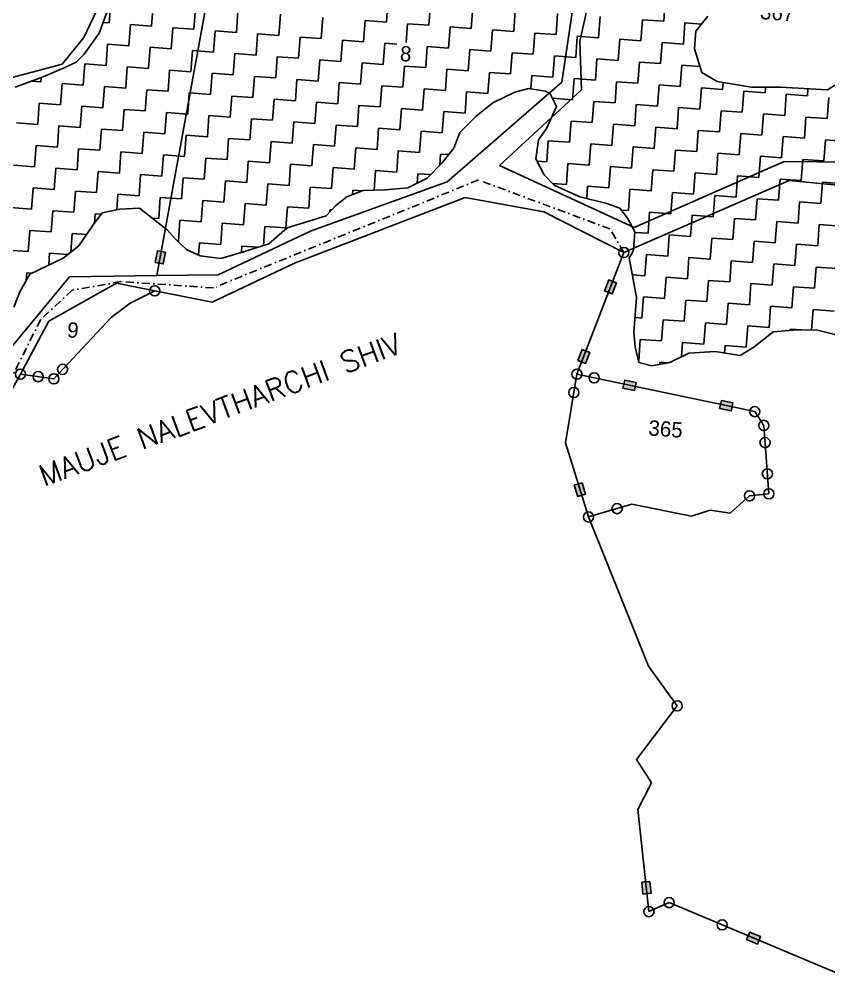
# Model space of a CAD drawing. Header units: metres. Extents: x 318079 to 324759, y 1863980 to 1868406.
# Drawn here: x 322584 to 323096, y 1866510 to 1867122 of the extents above; entities that cross this region are included whole.
import ezdxf

# ---------------------------------------------------------------- set-up
doc = ezdxf.new("R2010")
doc.units = ezdxf.units.M
doc.linetypes.add('DASHDOT', pattern=[1, 0.5, -0.25, 0, -0.25])
for name, color, linetype in [('POLY_HATCH', 12, 'Continuous'), ('POLY_PARCEL', 6, 'Continuous'), ('POLY_WATER', 4, 'Continuous'), ('TEXT_MAPOUT', 7, 'Continuous'), ('TEXT_PARCEL', 7, 'Continuous'), ('V_BOUND_LINE', 7, 'Continuous'), ('V_BOUND_STREAM_LINE', 7, 'DASHDOT')]:
    doc.layers.add(name, color=color, linetype=linetype)
doc.styles.get("Standard").update_dxf_attribs({"font": 'simplex.shx'})
doc.styles.add('TEXT_MAP', font='')
doc.styles.get('TEXT_MAP').set_extended_font_data('Kruti Dev 050')

msp = doc.modelspace()

# ---------------------------------------------------------------- hatches: boundary and pattern name
for points in [[(322676.41, 1866974.2), (322671.31, 1866975.16), (322669.93, 1866967.79), (322675.02, 1866966.83)], [(322962.07, 1866954.82), (322957.23, 1866956.68), (322954.54, 1866949.68), (322959.38, 1866947.82)], [(322945.14, 1866910.79), (322940.3, 1866912.66), (322937.61, 1866905.66), (322942.45, 1866903.8)], [(322967.26, 1866893.23), (322966.19, 1866888.15), (322973.52, 1866886.61), (322974.59, 1866891.68)], [(323034.75, 1866873.72), (323035.82, 1866878.79), (323028.48, 1866880.34), (323027.41, 1866875.26)], [(322937.57, 1866819.51), (322942.52, 1866821.05), (322940.29, 1866828.21), (322935.34, 1866826.67)], [(322978.83, 1866567.7), (322983.98, 1866568.25), (322983.18, 1866575.71), (322978.03, 1866575.15)], [(323051.32, 1866535.97), (323053.33, 1866540.75), (323046.42, 1866543.65), (323044.41, 1866538.87)]]:
    msp.add_hatch(color=256).paths.add_polyline_path(points)

# ---------------------------------------------------------------- linework, layer by layer
for points in [[(322669.93, 1866967.79), (322671.31, 1866975.16), (322676.41, 1866974.2), (322675.02, 1866966.83)], [(322954.54, 1866949.68), (322957.23, 1866956.68), (322962.07, 1866954.82), (322959.38, 1866947.82)], [(322937.61, 1866905.66), (322940.3, 1866912.66), (322945.14, 1866910.79), (322942.45, 1866903.8)], [(322973.52, 1866886.61), (322966.19, 1866888.15), (322967.26, 1866893.23), (322974.59, 1866891.68)], [(323028.48, 1866880.34), (323035.82, 1866878.79), (323034.75, 1866873.72), (323027.41, 1866875.26)], [(322940.29, 1866828.21), (322942.52, 1866821.05), (322937.57, 1866819.51), (322935.34, 1866826.67)], [(322983.18, 1866575.71), (322983.98, 1866568.25), (322978.83, 1866567.7), (322978.03, 1866575.15)], [(323046.42, 1866543.65), (323053.33, 1866540.75), (323051.32, 1866535.97), (323044.41, 1866538.87)]]:
    msp.add_lwpolyline(points, close=True)
for centre in [(322966.7, 1866974.07), (322669.61, 1866949.73), (322611.28, 1866900.04), (322584.54, 1866896.96), (322595.75, 1866895.41), (322605.69, 1866894.03), (322937.04, 1866896.94), (322947.89, 1866894.65), (322935.09, 1866885.41), (323049.6, 1866873.24), (323055.35, 1866864.53), (323056.16, 1866853.63), (323057.62, 1866833.85), (323046.31, 1866819.89), (323058.55, 1866821.22), (322962.4, 1866811.81), (322944.32, 1866806.53), (323000.48, 1866686.89), (322995.41, 1866562.27), (322982.63, 1866556.57), (323029, 1866548.16)]:
    msp.add_circle(centre, 3.21)
at = {"layer": 'POLY_HATCH', "linetype": 'Continuous', "ltscale": 10}
for p, q in [((322640.75, 1867119.39), (322641.74, 1867132.82)), ((322667.62, 1867117.41), (322668.61, 1867130.84)), ((322694.48, 1867115.43), (322695.47, 1867128.86)), ((322816.36, 1867119.95), (322817.35, 1867133.38)), ((322843.23, 1867117.97), (322844.22, 1867131.4)), ((322870.09, 1867115.98), (322871.08, 1867129.42)), ((322991.97, 1867120.5), (322992.96, 1867133.93)), ((322721.35, 1867113.45), (322722.34, 1867126.88)), ((322748.21, 1867111.47), (322749.2, 1867124.9)), ((322775.07, 1867109.49), (322776.07, 1867122.92)), ((322896.95, 1867114), (322897.94, 1867127.44)), ((322923.82, 1867112.02), (322924.81, 1867125.45)), ((322950.68, 1867110.04), (322951.67, 1867123.47)), ((322636.88, 1867119.68), (322640.75, 1867119.39)), ((322653.2, 1867104.97), (322654.19, 1867118.4)), ((322654.19, 1867118.4), (322667.62, 1867117.41)), ((322680.06, 1867102.99), (322681.05, 1867116.42)), ((322681.05, 1867116.42), (322694.48, 1867115.43)), ((322801.94, 1867107.5), (322802.93, 1867120.94)), ((322802.93, 1867120.94), (322816.36, 1867119.95)), ((322828.91, 1867106.93), (322829.79, 1867118.96)), ((322829.79, 1867118.96), (322843.23, 1867117.97)), ((322855.67, 1867103.54), (322856.66, 1867116.98)), ((322856.66, 1867116.98), (322870.09, 1867115.98)), ((322977.55, 1867108.06), (322978.54, 1867121.49)), ((322978.54, 1867121.49), (322991.97, 1867120.5)), ((323004.41, 1867106.08), (323005.4, 1867119.51)), ((323005.4, 1867119.51), (323015.89, 1867118.74)), ((322706.92, 1867101.01), (322707.91, 1867114.44)), ((322707.91, 1867114.44), (322721.35, 1867113.45)), ((322733.79, 1867099.03), (322734.78, 1867112.46)), ((322734.78, 1867112.46), (322748.21, 1867111.47)), ((322760.65, 1867097.04), (322761.64, 1867110.48)), ((322761.64, 1867110.48), (322775.07, 1867109.49)), ((322882.53, 1867101.56), (322883.52, 1867114.99)), ((322883.52, 1867114.99), (322896.95, 1867114)), ((322909.4, 1867099.58), (322910.39, 1867113.01)), ((322910.39, 1867113.01), (322923.82, 1867112.02)), ((322936.26, 1867097.6), (322937.25, 1867111.03)), ((322937.25, 1867111.03), (322950.68, 1867110.04)), ((322638.77, 1867092.53), (322639.76, 1867105.96)), ((322639.76, 1867105.96), (322653.2, 1867104.97)), ((322665.64, 1867090.55), (322666.63, 1867103.98)), ((322666.63, 1867103.98), (322680.06, 1867102.99)), ((322787.52, 1867095.06), (322788.51, 1867108.5)), ((322788.51, 1867108.5), (322801.94, 1867107.5)), ((322814.38, 1867093.08), (322815.37, 1867106.51)), ((322815.37, 1867106.51), (322823.04, 1867105.95)), ((322841.24, 1867091.1), (322842.24, 1867104.53)), ((322842.24, 1867104.53), (322855.67, 1867103.54)), ((322963.12, 1867095.62), (322964.11, 1867109.05)), ((322964.11, 1867109.05), (322977.55, 1867108.06)), ((322989.99, 1867093.64), (322990.98, 1867107.07)), ((322990.98, 1867107.07), (323004.41, 1867106.08)), ((322692.5, 1867088.56), (322693.49, 1867102)), ((322693.49, 1867102), (322706.92, 1867101.01)), ((322719.37, 1867086.58), (322720.36, 1867100.02)), ((322720.36, 1867100.02), (322733.79, 1867099.03)), ((322746.23, 1867084.6), (322747.22, 1867098.03)), ((322747.22, 1867098.03), (322760.65, 1867097.04)), ((322868.11, 1867089.12), (322869.1, 1867102.55)), ((322869.1, 1867102.55), (322882.53, 1867101.56)), ((322894.97, 1867087.14), (322895.96, 1867100.57)), ((322895.96, 1867100.57), (322909.4, 1867099.58)), ((322921.84, 1867085.16), (322922.83, 1867098.59)), ((322922.83, 1867098.59), (322936.26, 1867097.6)), ((322624.35, 1867080.09), (322625.34, 1867093.52)), ((322625.34, 1867093.52), (322638.77, 1867092.53)), ((322773.09, 1867082.62), (322774.08, 1867096.05)), ((322774.08, 1867096.05), (322787.52, 1867095.06)), ((322799.96, 1867080.64), (322800.95, 1867094.07)), ((322800.95, 1867094.07), (322814.38, 1867093.08)), ((322826.82, 1867078.66), (322827.81, 1867092.09)), ((322827.81, 1867092.09), (322841.24, 1867091.1)), ((322948.7, 1867083.18), (322949.69, 1867096.61)), ((322949.69, 1867096.61), (322963.12, 1867095.62)), ((322975.56, 1867081.2), (322976.56, 1867094.63)), ((322976.56, 1867094.63), (322989.99, 1867093.64)), ((323002.43, 1867079.22), (323003.42, 1867092.65)), ((323003.42, 1867092.65), (323014.89, 1867091.8)), ((322651.22, 1867078.1), (322652.21, 1867091.54)), ((322652.21, 1867091.54), (322665.64, 1867090.55)), ((322678.08, 1867076.12), (322679.07, 1867089.56)), ((322679.07, 1867089.56), (322692.5, 1867088.56)), ((322704.94, 1867074.14), (322705.93, 1867087.57)), ((322705.93, 1867087.57), (322719.37, 1867086.58)), ((322731.81, 1867072.16), (322732.8, 1867085.59)), ((322732.8, 1867085.59), (322746.23, 1867084.6)), ((322853.69, 1867076.68), (322854.68, 1867090.11)), ((322854.68, 1867090.11), (322868.11, 1867089.12)), ((322880.55, 1867074.7), (322881.54, 1867088.13)), ((322881.54, 1867088.13), (322894.97, 1867087.14)), ((322907.79, 1867077.75), (322908.4, 1867086.15)), ((322908.4, 1867086.15), (322921.84, 1867085.16)), ((322591.47, 1867082.51), (322597.49, 1867082.07)), ((322597.49, 1867082.07), (322597.69, 1867084.8)), ((322609.93, 1867067.64), (322610.92, 1867081.08)), ((322610.92, 1867081.08), (322624.35, 1867080.09)), ((322758.67, 1867070.18), (322759.66, 1867083.61)), ((322759.66, 1867083.61), (322773.09, 1867082.62)), ((322785.54, 1867068.2), (322786.53, 1867081.63)), ((322786.53, 1867081.63), (322799.96, 1867080.64)), ((322812.4, 1867066.22), (322813.39, 1867079.65)), ((322813.39, 1867079.65), (322826.82, 1867078.66)), ((322934.28, 1867070.74), (322935.27, 1867084.17)), ((322935.27, 1867084.17), (322948.7, 1867083.18)), ((322961.14, 1867068.76), (322962.13, 1867082.19)), ((322962.13, 1867082.19), (322975.56, 1867081.2)), ((322988.01, 1867066.77), (322989, 1867080.21)), ((322989, 1867080.21), (323002.43, 1867079.22)), ((323029.29, 1867077.23), (323029.62, 1867081.65)), ((322636.79, 1867065.66), (322637.78, 1867079.09)), ((322637.78, 1867079.09), (322651.22, 1867078.1)), ((322663.66, 1867063.68), (322664.65, 1867077.11)), ((322664.65, 1867077.11), (322678.08, 1867076.12)), ((322690.52, 1867061.7), (322691.51, 1867075.13)), ((322691.51, 1867075.13), (322704.94, 1867074.14)), ((322839.26, 1867064.24), (322840.25, 1867077.67)), ((322840.25, 1867077.67), (322853.69, 1867076.68)), ((322866.13, 1867062.26), (322867.12, 1867075.69)), ((322867.12, 1867075.69), (322880.55, 1867074.7)), ((323014.87, 1867064.79), (323015.86, 1867078.23)), ((323015.86, 1867078.23), (323029.29, 1867077.23)), ((323041.73, 1867062.81), (323042.73, 1867076.24)), ((323042.73, 1867076.24), (323056.16, 1867075.25)), ((323056.16, 1867075.25), (323056.41, 1867078.71)), ((323068.6, 1867060.83), (323069.59, 1867074.26)), ((323069.59, 1867074.26), (323083.02, 1867073.27)), ((323083.02, 1867073.27), (323083.35, 1867077.76)), ((322595.51, 1867055.2), (322596.5, 1867068.63)), ((322596.5, 1867068.63), (322609.93, 1867067.64)), ((322717.38, 1867059.72), (322718.38, 1867073.15)), ((322718.38, 1867073.15), (322731.81, 1867072.16)), ((322744.25, 1867057.74), (322745.24, 1867071.17)), ((322745.24, 1867071.17), (322758.67, 1867070.18)), ((322771.11, 1867055.76), (322772.1, 1867069.19)), ((322772.1, 1867069.19), (322785.54, 1867068.2)), ((322797.98, 1867053.78), (322798.97, 1867067.21)), ((322798.97, 1867067.21), (322812.4, 1867066.22)), ((322921.47, 1867071.68), (322934.28, 1867070.74)), ((322946.72, 1867056.31), (322947.71, 1867069.75)), ((322947.71, 1867069.75), (322961.14, 1867068.76)), ((322973.58, 1867054.33), (322974.57, 1867067.76)), ((322974.57, 1867067.76), (322988.01, 1867066.77)), ((323095.46, 1867058.85), (323096.45, 1867072.28)), ((322622.37, 1867053.22), (322623.36, 1867066.65)), ((322623.36, 1867066.65), (322636.79, 1867065.66)), ((322649.23, 1867051.24), (322650.22, 1867064.67)), ((322650.22, 1867064.67), (322663.66, 1867063.68)), ((322676.1, 1867049.26), (322677.09, 1867062.69)), ((322677.09, 1867062.69), (322690.52, 1867061.7)), ((322824.84, 1867051.8), (322825.83, 1867065.23)), ((322825.83, 1867065.23), (322839.26, 1867064.24)), ((322851.71, 1867049.81), (322852.7, 1867063.25)), ((322852.7, 1867063.25), (322866.13, 1867062.26)), ((323000.45, 1867052.35), (323001.44, 1867065.78)), ((323001.44, 1867065.78), (323014.87, 1867064.79)), ((323027.31, 1867050.37), (323028.3, 1867063.8)), ((323028.3, 1867063.8), (323041.73, 1867062.81)), ((323054.18, 1867048.39), (323055.17, 1867061.82)), ((323055.17, 1867061.82), (323068.6, 1867060.83)), ((322582.07, 1867056.19), (322595.51, 1867055.2)), ((322702.96, 1867047.28), (322703.95, 1867060.71)), ((322703.95, 1867060.71), (322717.38, 1867059.72)), ((322729.83, 1867045.3), (322730.82, 1867058.73)), ((322730.82, 1867058.73), (322744.25, 1867057.74)), ((322756.69, 1867043.32), (322757.68, 1867056.75)), ((322757.68, 1867056.75), (322771.11, 1867055.76)), ((322932.3, 1867043.87), (322933.29, 1867057.3)), ((322933.29, 1867057.3), (322946.72, 1867056.31)), ((322959.16, 1867041.89), (322960.15, 1867055.32)), ((322960.15, 1867055.32), (322973.58, 1867054.33)), ((323081.04, 1867046.41), (323082.03, 1867059.84)), ((323082.03, 1867059.84), (323095.46, 1867058.85)), ((322607.95, 1867040.78), (322608.94, 1867054.21)), ((322608.94, 1867054.21), (322622.37, 1867053.22)), ((322634.81, 1867038.8), (322635.8, 1867052.23)), ((322635.8, 1867052.23), (322649.23, 1867051.24)), ((322661.68, 1867036.82), (322662.67, 1867050.25)), ((322662.67, 1867050.25), (322676.1, 1867049.26)), ((322783.55, 1867041.34), (322784.54, 1867054.77)), ((322784.54, 1867054.77), (322797.98, 1867053.78)), ((322810.42, 1867039.35), (322811.41, 1867052.79)), ((322811.41, 1867052.79), (322824.84, 1867051.8)), ((322837.28, 1867037.37), (322838.27, 1867050.81)), ((322838.27, 1867050.81), (322851.71, 1867049.81)), ((322986.03, 1867039.91), (322987.02, 1867053.34)), ((322987.02, 1867053.34), (323000.45, 1867052.35)), ((323012.89, 1867037.93), (323013.88, 1867051.36)), ((323013.88, 1867051.36), (323027.31, 1867050.37)), ((323039.75, 1867035.95), (323040.74, 1867049.38)), ((323040.74, 1867049.38), (323054.18, 1867048.39)), ((322688.54, 1867034.84), (322689.53, 1867048.27)), ((322689.53, 1867048.27), (322702.96, 1867047.28)), ((322715.4, 1867032.86), (322716.39, 1867046.29)), ((322716.39, 1867046.29), (322729.83, 1867045.3)), ((322742.27, 1867030.87), (322743.26, 1867044.31)), ((322743.26, 1867044.31), (322756.69, 1867043.32)), ((322917.87, 1867031.43), (322918.87, 1867044.86)), ((322918.87, 1867044.86), (322932.3, 1867043.87)), ((322944.74, 1867029.45), (322945.73, 1867042.88)), ((322945.73, 1867042.88), (322959.16, 1867041.89)), ((323066.62, 1867033.97), (323067.61, 1867047.4)), ((323067.61, 1867047.4), (323081.04, 1867046.41)), ((323093.48, 1867031.99), (323094.47, 1867045.42)), ((323094.47, 1867045.42), (323107.9, 1867044.43)), ((322593.53, 1867028.34), (322594.52, 1867041.77)), ((322594.52, 1867041.77), (322607.95, 1867040.78)), ((322620.39, 1867026.36), (322621.38, 1867039.79)), ((322621.38, 1867039.79), (322634.81, 1867038.8)), ((322647.25, 1867024.38), (322648.24, 1867037.81)), ((322648.24, 1867037.81), (322661.68, 1867036.82)), ((322769.13, 1867028.89), (322770.12, 1867042.33)), ((322770.12, 1867042.33), (322783.55, 1867041.34)), ((322796, 1867026.91), (322796.99, 1867040.34)), ((322796.99, 1867040.34), (322810.42, 1867039.35)), ((322822.86, 1867024.93), (322823.85, 1867038.36)), ((322823.85, 1867038.36), (322837.28, 1867037.37)), ((322971.6, 1867027.47), (322972.59, 1867040.9)), ((322972.59, 1867040.9), (322986.03, 1867039.91)), ((322998.47, 1867025.49), (322999.46, 1867038.92)), ((322999.46, 1867038.92), (323012.89, 1867037.93)), ((323025.33, 1867023.51), (323026.32, 1867036.94)), ((323026.32, 1867036.94), (323039.75, 1867035.95)), ((322674.12, 1867022.39), (322675.11, 1867035.83)), ((322675.11, 1867035.83), (322688.54, 1867034.84)), ((322700.98, 1867020.41), (322701.97, 1867033.85)), ((322701.97, 1867033.85), (322715.4, 1867032.86)), ((322727.85, 1867018.43), (322728.84, 1867031.87)), ((322728.84, 1867031.87), (322742.27, 1867030.87)), ((322850.2, 1867029.43), (322850.71, 1867036.38)), ((322850.71, 1867036.38), (322855.73, 1867036.01)), ((322911.74, 1867031.88), (322917.87, 1867031.43)), ((322930.32, 1867017.01), (322931.31, 1867030.44)), ((322931.31, 1867030.44), (322944.74, 1867029.45)), ((323052.2, 1867021.53), (323053.19, 1867034.96)), ((323053.19, 1867034.96), (323066.62, 1867033.97)), ((323079.06, 1867019.54), (323080.05, 1867032.98)), ((323080.05, 1867032.98), (323093.48, 1867031.99)), ((322580.09, 1867029.33), (322593.53, 1867028.34)), ((322605.97, 1867013.92), (322606.96, 1867027.35)), ((322606.96, 1867027.35), (322620.39, 1867026.36)), ((322632.83, 1867011.93), (322633.82, 1867025.37)), ((322633.82, 1867025.37), (322647.25, 1867024.38)), ((322754.71, 1867016.45), (322755.7, 1867029.88)), ((322755.7, 1867029.88), (322769.13, 1867028.89)), ((322781.57, 1867014.47), (322782.56, 1867027.9)), ((322782.56, 1867027.9), (322796, 1867026.91)), ((322808.51, 1867013.48), (322809.43, 1867025.92)), ((322809.43, 1867025.92), (322822.86, 1867024.93)), ((322957.18, 1867015.03), (322958.17, 1867028.46)), ((322958.17, 1867028.46), (322971.6, 1867027.47)), ((322984.04, 1867013.05), (322985.04, 1867026.48)), ((322985.04, 1867026.48), (322998.47, 1867025.49)), ((323010.91, 1867011.07), (323011.9, 1867024.5)), ((323011.9, 1867024.5), (323025.33, 1867023.51)), ((322659.69, 1867009.95), (322660.69, 1867023.39)), ((322660.69, 1867023.39), (322674.12, 1867022.39)), ((322686.56, 1867007.97), (322687.55, 1867021.4)), ((322687.55, 1867021.4), (322700.98, 1867020.41)), ((322713.42, 1867005.99), (322714.41, 1867019.42)), ((322714.41, 1867019.42), (322727.85, 1867018.43)), ((322835.86, 1867018.03), (322836.29, 1867023.94)), ((322836.29, 1867023.94), (322844.23, 1867023.36)), ((323037.77, 1867009.08), (323038.76, 1867022.52)), ((323038.76, 1867022.52), (323052.2, 1867021.53)), ((323064.64, 1867007.1), (323065.63, 1867020.54)), ((323065.63, 1867020.54), (323079.06, 1867019.54)), ((323091.5, 1867005.12), (323092.49, 1867018.55)), ((323092.49, 1867018.55), (323105.92, 1867017.56)), ((322591.54, 1867001.47), (322592.53, 1867014.91)), ((322592.53, 1867014.91), (322605.97, 1867013.92)), ((322618.41, 1866999.49), (322619.4, 1867012.92)), ((322619.4, 1867012.92), (322632.83, 1867011.93)), ((322740.29, 1867004.01), (322741.28, 1867017.44)), ((322741.28, 1867017.44), (322754.71, 1867016.45)), ((322767.15, 1867002.03), (322768.14, 1867015.46)), ((322768.14, 1867015.46), (322781.57, 1867014.47)), ((322794.8, 1867010.66), (322795.01, 1867013.48)), ((322795.01, 1867013.48), (322801.14, 1867013.03)), ((322921.62, 1867017.65), (322930.32, 1867017.01)), ((322943.18, 1867008.24), (322943.75, 1867016.02)), ((322943.75, 1867016.02), (322957.18, 1867015.03)), ((322969.62, 1867000.6), (322970.61, 1867014.04)), ((322970.61, 1867014.04), (322984.04, 1867013.05)), ((322645.53, 1867000.99), (322646.26, 1867010.94)), ((322646.26, 1867010.94), (322659.69, 1867009.95)), ((322672.14, 1866995.53), (322673.13, 1867008.96)), ((322673.13, 1867008.96), (322686.56, 1867007.97)), ((322699, 1866993.55), (322699.99, 1867006.98)), ((322699.99, 1867006.98), (322713.42, 1867005.99)), ((322996.49, 1866998.62), (322997.48, 1867012.06)), ((322997.48, 1867012.06), (323010.91, 1867011.07)), ((323023.35, 1866996.64), (323024.34, 1867010.07)), ((323024.34, 1867010.07), (323037.77, 1867009.08)), ((323050.21, 1866994.66), (323051.2, 1867008.09)), ((323051.2, 1867008.09), (323064.64, 1867007.1)), ((323077.08, 1866992.68), (323078.07, 1867006.11)), ((323078.07, 1867006.11), (323091.5, 1867005.12)), ((322578.11, 1867002.46), (322591.54, 1867001.47)), ((322603.99, 1866987.05), (322604.98, 1867000.48)), ((322604.98, 1867000.48), (322618.41, 1866999.49)), ((322725.86, 1866991.57), (322726.85, 1867005)), ((322726.85, 1867005), (322740.29, 1867004.01)), ((322752.73, 1866989.59), (322753.72, 1867003.02)), ((322753.72, 1867003.02), (322767.15, 1867002.03)), ((322780.48, 1866999.63), (322780.58, 1867001.04)), ((322780.58, 1867001.04), (322781.68, 1867000.96)), ((322965.06, 1867000.94), (322969.62, 1867000.6)), ((322631.4, 1866992.49), (322631.84, 1866998.5)), ((322631.84, 1866998.5), (322635.67, 1866998.22)), ((322667.91, 1866995.84), (322672.14, 1866995.53)), ((322684.58, 1866981.11), (322685.57, 1866994.54)), ((322685.57, 1866994.54), (322699, 1866993.55)), ((322982.06, 1866986.18), (322983.05, 1866999.61)), ((322983.05, 1866999.61), (322996.49, 1866998.62)), ((323008.93, 1866984.2), (323009.92, 1866997.63)), ((323009.92, 1866997.63), (323023.35, 1866996.64)), ((323035.79, 1866982.22), (323036.78, 1866995.65)), ((323036.78, 1866995.65), (323050.21, 1866994.66)), ((322589.56, 1866974.61), (322590.55, 1866988.04)), ((322590.55, 1866988.04), (322603.99, 1866987.05)), ((322711.44, 1866979.13), (322712.43, 1866992.56)), ((322712.43, 1866992.56), (322725.86, 1866991.57)), ((322738.41, 1866978.53), (322739.3, 1866990.58)), ((322739.3, 1866990.58), (322752.73, 1866989.59)), ((323062.66, 1866980.24), (323063.65, 1866993.67)), ((323063.65, 1866993.67), (323077.08, 1866992.68)), ((323089.52, 1866978.26), (323090.51, 1866991.69)), ((323090.51, 1866991.69), (323103.94, 1866990.7)), ((322616.56, 1866974.45), (322617.42, 1866986.06)), ((322617.42, 1866986.06), (322626.4, 1866985.4)), ((322973.65, 1866986.8), (322982.06, 1866986.18)), ((322994.51, 1866971.76), (322995.5, 1866985.19)), ((322995.5, 1866985.19), (323008.93, 1866984.2)), ((323021.37, 1866969.78), (323022.36, 1866983.21)), ((323022.36, 1866983.21), (323035.79, 1866982.22)), ((322576.13, 1866975.6), (322589.56, 1866974.61)), ((322684.09, 1866981.14), (322684.58, 1866981.11)), ((322697.43, 1866972.32), (322698.01, 1866980.12)), ((322698.01, 1866980.12), (322711.44, 1866979.13)), ((322724.58, 1866974.17), (322724.87, 1866978.14)), ((322724.87, 1866978.14), (322734.84, 1866977.4)), ((323048.23, 1866967.8), (323049.22, 1866981.23)), ((323049.22, 1866981.23), (323062.66, 1866980.24)), ((323075.1, 1866965.82), (323076.09, 1866979.25)), ((323076.09, 1866979.25), (323089.52, 1866978.26)), ((322602.44, 1866966.12), (322603, 1866973.62)), ((322603, 1866973.62), (322614.44, 1866972.78)), ((322980.08, 1866959.32), (322981.07, 1866972.75)), ((322981.07, 1866972.75), (322994.51, 1866971.76)), ((323006.95, 1866957.34), (323007.94, 1866970.77)), ((323007.94, 1866970.77), (323021.37, 1866969.78)), ((323033.81, 1866955.36), (323034.8, 1866968.79)), ((323034.8, 1866968.79), (323048.23, 1866967.8)), ((323060.67, 1866953.38), (323061.67, 1866966.81)), ((323061.67, 1866966.81), (323075.1, 1866965.82)), ((323087.54, 1866951.39), (323088.53, 1866964.83)), ((323088.53, 1866964.83), (323101.96, 1866963.84)), ((322588.21, 1866956.24), (322588.57, 1866961.18)), ((322588.57, 1866961.18), (322591.7, 1866960.95)), ((322972.08, 1866959.91), (322980.08, 1866959.32)), ((322992.52, 1866944.9), (322993.51, 1866958.33)), ((322993.51, 1866958.33), (323006.95, 1866957.34)), ((323019.39, 1866942.91), (323020.38, 1866956.35)), ((323020.38, 1866956.35), (323033.81, 1866955.36)), ((323046.25, 1866940.93), (323047.24, 1866954.37)), ((323047.24, 1866954.37), (323060.67, 1866953.38)), ((323073.12, 1866938.95), (323074.11, 1866952.38)), ((323074.11, 1866952.38), (323087.54, 1866951.39)), ((322978.1, 1866932.45), (322979.09, 1866945.89)), ((322979.09, 1866945.89), (322992.52, 1866944.9)), ((323004.97, 1866930.47), (323005.96, 1866943.9)), ((323005.96, 1866943.9), (323019.39, 1866942.91)), ((323031.83, 1866928.49), (323032.82, 1866941.92)), ((323032.82, 1866941.92), (323046.25, 1866940.93)), ((323058.69, 1866926.51), (323059.68, 1866939.94)), ((323059.68, 1866939.94), (323073.12, 1866938.95)), ((322973.72, 1866932.78), (322978.1, 1866932.45)), ((323085.59, 1866924.9), (323086.55, 1866937.96)), ((323086.55, 1866937.96), (323099.98, 1866936.97)), ((322990.54, 1866918.03), (322991.53, 1866931.46)), ((322991.53, 1866931.46), (323004.97, 1866930.47)), ((323017.41, 1866916.05), (323018.4, 1866929.48)), ((323018.4, 1866929.48), (323031.83, 1866928.49)), ((323044.27, 1866914.07), (323045.26, 1866927.5)), ((323045.26, 1866927.5), (323058.69, 1866926.51)), ((323072.07, 1866924.7), (323072.13, 1866925.52)), ((323072.13, 1866925.52), (323079.3, 1866924.99)), ((322976.12, 1866905.59), (322977.11, 1866919.02)), ((322977.11, 1866919.02), (322990.54, 1866918.03)), ((323003.32, 1866908.13), (323003.98, 1866917.04)), ((323003.98, 1866917.04), (323017.41, 1866916.05)), ((323030.5, 1866910.41), (323030.84, 1866915.06)), ((323030.84, 1866915.06), (323044.27, 1866914.07)), ((322975.9, 1866905.61), (322976.12, 1866905.59)), ((322989.45, 1866903.19), (322989.55, 1866904.6)), ((322989.55, 1866904.6), (322994.83, 1866904.21))]:
    msp.add_line(p, q, dxfattribs=at)
at = {"layer": 'POLY_HATCH'}
for p, q in [((322639.39, 1867126.66), (322634.48, 1867112.99)), ((322634.48, 1867112.99), (322630.14, 1867107.08)), ((322630.14, 1867107.08), (322624.91, 1867099.67)), ((322624.91, 1867099.67), (322619.85, 1867094.59)), ((322619.85, 1867094.59), (322612.58, 1867091.23)), ((322612.58, 1867091.23), (322598.86, 1867085.23)), ((322598.86, 1867085.23), (322581.21, 1867078.74)), ((322883.84, 1867068.74), (322897.61, 1867075.51)), ((322897.61, 1867075.51), (322906.38, 1867077.98)), ((322906.38, 1867077.98), (322917.16, 1867076.17)), ((322917.16, 1867076.17), (322920.07, 1867074.44)), ((322920.07, 1867074.44), (322924.05, 1867066.56)), ((322873.06, 1867060.18), (322883.84, 1867068.74)), ((322924.05, 1867066.56), (322917.7, 1867052.62)), ((322862.94, 1867050.02), (322873.06, 1867060.18)), ((322859.09, 1867040.17), (322862.94, 1867050.02)), ((322917.7, 1867052.62), (322912.61, 1867045.4)), ((322912.61, 1867045.4), (322910.96, 1867033.39)), ((322851.36, 1867030.61), (322859.09, 1867040.17)), ((322842.08, 1867021.16), (322851.36, 1867030.61)), ((322910.96, 1867033.39), (322916.29, 1867023.13)), ((322829.92, 1867015.05), (322842.08, 1867021.16)), ((322916.29, 1867023.13), (322922.65, 1867016.59)), ((322791.24, 1867009.33), (322801.68, 1867013.23)), ((322801.68, 1867013.23), (322815.77, 1867013.75)), ((322815.77, 1867013.75), (322829.92, 1867015.05)), ((322922.65, 1867016.59), (322938.83, 1867009.33)), ((322784.22, 1867003.77), (322791.24, 1867009.33)), ((322938.83, 1867009.33), (322955.99, 1867005.03)), ((322636.32, 1866999.09), (322647.42, 1867001.39)), ((322647.42, 1867001.39), (322659.96, 1867002.02)), ((322659.96, 1867002.02), (322677.68, 1866988.25)), ((322778.27, 1866997.19), (322784.22, 1867003.77)), ((322955.99, 1867005.03), (322964.14, 1867002.15)), ((322964.14, 1867002.15), (322968.99, 1866995.73)), ((322630.26, 1866990.96), (322636.32, 1866999.09)), ((322753.51, 1866989.67), (322778.27, 1866997.19)), ((322968.99, 1866995.73), (322973.67, 1866987.04)), ((322621.52, 1866978.36), (322630.26, 1866990.96)), ((322677.68, 1866988.25), (322682.72, 1866982.42)), ((322741.84, 1866979.62), (322753.51, 1866989.67)), ((322682.72, 1866982.42), (322690.02, 1866975.65)), ((322973.67, 1866987.04), (322972.83, 1866975.72)), ((322611.57, 1866970.52), (322621.52, 1866978.36)), ((322690.02, 1866975.65), (322698.34, 1866971.92)), ((322725.86, 1866974.56), (322741.84, 1866979.62)), ((322972.83, 1866975.72), (322971.91, 1866973.51)), ((322590.53, 1866960.38), (322611.57, 1866970.52)), ((322698.34, 1866971.92), (322711.48, 1866970.17)), ((322711.48, 1866970.17), (322725.86, 1866974.56)), ((322971.91, 1866973.51), (322970.18, 1866970.6)), ((322970.18, 1866970.6), (322974.66, 1866945.44)), ((322584.24, 1866949.16), (322590.53, 1866960.38)), ((322580.39, 1866939.31), (322584.24, 1866949.16)), ((322974.66, 1866945.44), (322973.04, 1866923.56)), ((322973.04, 1866923.56), (322973.89, 1866914.39)), ((323049.11, 1866914.16), (323061.23, 1866923.88)), ((323061.23, 1866923.88), (323076.51, 1866925.03)), ((323076.51, 1866925.03), (323089.42, 1866924.84)), ((323089.42, 1866924.84), (323102.1, 1866921.63)), ((322973.89, 1866914.39), (322976.19, 1866904.36)), ((323040.35, 1866908.73), (323049.11, 1866914.16)), ((322995.95, 1866904.42), (323007.79, 1866910.38)), ((323007.79, 1866910.38), (323024.59, 1866911.41)), ((323024.59, 1866911.41), (323040.35, 1866908.73)), ((322976.19, 1866904.36), (322984.39, 1866902.24)), ((322984.39, 1866902.24), (322995.95, 1866904.42))]:
    msp.add_line(p, q, dxfattribs=at)
at = {"layer": 'POLY_HATCH', "ltscale": 10}
for p, q in [((323012.29, 1867114.26), (323019.96, 1867123.81)), ((323011.45, 1867102.93), (323012.29, 1867114.26)), ((323016.05, 1867088.04), (323011.45, 1867102.93)), ((323025.75, 1867082.27), (323016.05, 1867088.04)), ((323047.65, 1867078.75), (323025.75, 1867082.27)), ((323107.57, 1867084.46), (323095.64, 1867077.11)), ((323066, 1867078.66), (323047.65, 1867078.75)), ((323095.64, 1867077.11), (323066, 1867078.66))]:
    msp.add_line(p, q, dxfattribs=at)
at = {"layer": 'POLY_PARCEL'}
for p, q in [((322624.75, 1867110.12), (322640.5, 1867143.39)), ((322702.7, 1867132.9), (322670.98, 1866959.39)), ((322611.05, 1867093.3), (322624.75, 1867110.12)), ((322572.91, 1867083.25), (322611.05, 1867093.3)), ((322654.11, 1866942.01), (322669.61, 1866949.73)), ((322641.98, 1866932.97), (322654.11, 1866942.01)), ((322605.69, 1866894.03), (322641.98, 1866932.97)), ((322584.54, 1866896.96), (322605.69, 1866894.03)), ((322937.04, 1866896.94), (323049.6, 1866873.24)), ((323049.6, 1866873.24), (323055.35, 1866864.53)), ((323055.35, 1866864.53), (323058.55, 1866821.22)), ((323046.31, 1866819.89), (323034, 1866809)), ((323058.55, 1866821.22), (323046.31, 1866819.89)), ((322971.77, 1866814.54), (322944.32, 1866806.53)), ((323009.56, 1866806.97), (322971.77, 1866814.54)), ((323021.36, 1866810.89), (323009.56, 1866806.97)), ((323034, 1866809), (323021.36, 1866810.89))]:
    msp.add_line(p, q, dxfattribs=at)
at = {"layer": 'POLY_WATER'}
for p, q in [((322927.46, 1867081.97), (322936.97, 1867146.85)), ((322945.82, 1867138.95), (322938.82, 1867107.94)), ((322938.82, 1867107.94), (322939.81, 1867077.07)), ((322854.92, 1867018.83), (322927.46, 1867081.97)), ((322939.81, 1867077.07), (322887.99, 1867029.07)), ((322973.3, 1866989.81), (323068.24, 1867031.73)), ((323068.24, 1867031.73), (323120.83, 1867031.11)), ((322887.99, 1867029.07), (322973.3, 1866989.81)), ((322768.78, 1866987.86), (322854.92, 1867018.83)), ((323071.33, 1867019.54), (322966.7, 1866974.07)), ((323120.72, 1867014.81), (323071.33, 1867019.54)), ((322866.17, 1867008.94), (322758.19, 1866967.26)), ((322915.96, 1866999.84), (322866.17, 1867008.94)), ((322966.7, 1866974.07), (322915.96, 1866999.84)), ((322709.73, 1866959.96), (322768.78, 1866987.86)), ((322758.19, 1866967.26), (322705.9, 1866942.49)), ((322561.02, 1866892.66), (322615.61, 1866958.57)), ((322615.61, 1866958.57), (322670.98, 1866959.39)), ((322670.98, 1866959.39), (322709.73, 1866959.96)), ((322645.44, 1866954.56), (322602.6, 1866930.47)), ((322669.61, 1866949.73), (322645.44, 1866954.56)), ((322705.9, 1866942.49), (322669.61, 1866949.73)), ((322602.6, 1866930.47), (322584.54, 1866896.96)), ((322584.54, 1866896.96), (322579.61, 1866887.8))]:
    msp.add_line(p, q, dxfattribs=at)
at = {"layer": 'V_BOUND_LINE'}
for p, q in [((322937.04, 1866896.94), (322966.7, 1866974.07)), ((322929.71, 1866853.49), (322937.04, 1866896.94)), ((322944.32, 1866806.53), (322929.71, 1866853.49)), ((322982.36, 1866711.96), (322944.32, 1866806.53)), ((323000.48, 1866686.89), (322982.36, 1866711.96)), ((322974.84, 1866653.02), (323000.48, 1866686.89)), ((322984.2, 1866638.09), (322974.84, 1866653.02)), ((322975.68, 1866621.32), (322984.2, 1866638.09)), ((322982.63, 1866556.57), (322975.68, 1866621.32)), ((322995.41, 1866562.27), (322982.63, 1866556.57)), ((323120.56, 1866509.69), (322995.41, 1866562.27))]:
    msp.add_line(p, q, dxfattribs=at)
at = {"layer": 'V_BOUND_STREAM_LINE', "ltscale": 10}
for p, q in [((322874.62, 1867019.96), (322706.78, 1866951.63)), ((322957.95, 1866988.98), (322874.62, 1867019.96)), ((322966.7, 1866974.07), (322957.95, 1866988.98)), ((322648.17, 1866955.59), (322617.41, 1866950.19)), ((322706.78, 1866951.63), (322648.17, 1866955.59)), ((322617.41, 1866950.19), (322597.38, 1866931.58)), ((322597.38, 1866931.58), (322558.35, 1866853.75))]:
    msp.add_line(p, q, dxfattribs=at)

# ---------------------------------------------------------------- texts
at = {"layer": 'TEXT_MAPOUT', "ltscale": 10}
msp.add_text('MAUJE NALEVTHARCHI SHIV', height=13.4685, rotation=20.52569, dxfattribs=at).set_placement((322599.33, 1866825.63))
at = {"layer": 'TEXT_PARCEL', "ltscale": 10, "style": 'TEXT_MAP'}
for s, height, p in [('367', 9.697, (323052.78, 1867121.91)), ('8', 9.7, (322824.66, 1867095.33)), ('9', 9.7, (322613.87, 1866920.34)), ('365', 9.697, (322982.04, 1866858.23))]:
    msp.add_text(s, height=height, rotation=355.78265, dxfattribs=at).set_placement(p)

doc.saveas('drawing.dxf')
